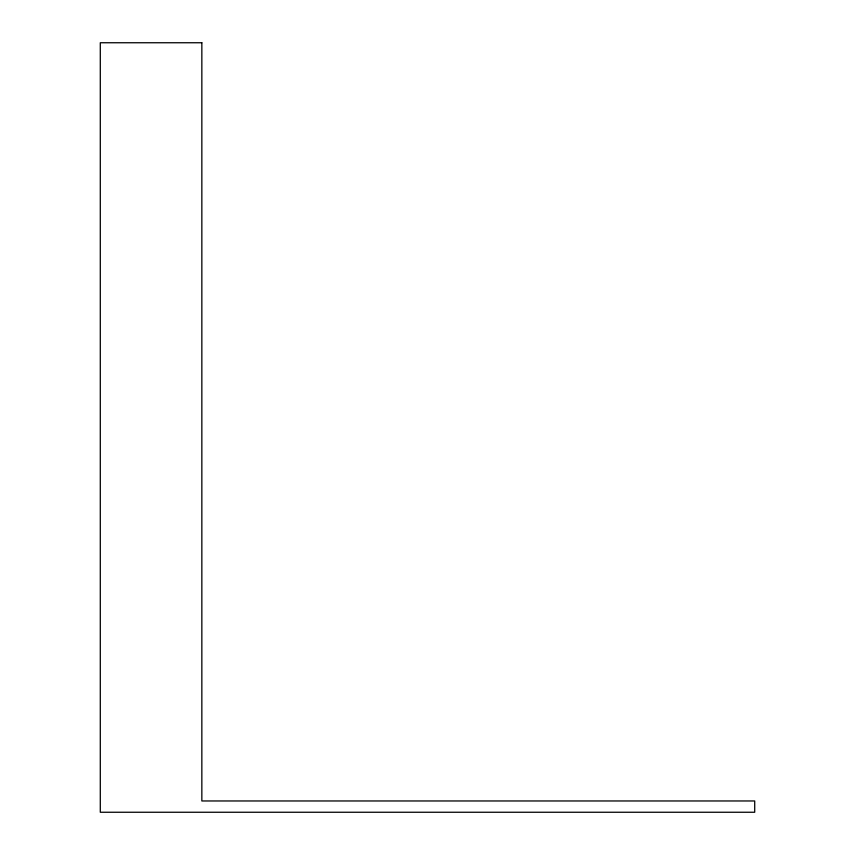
<?xml version="1.0" encoding="UTF-8"?>
<svg xmlns="http://www.w3.org/2000/svg" width="855" height="855" viewBox="0 0 855 855"><rect width="100%" height="100%" fill="white"/><g stroke="black" fill="none" stroke-linecap="round" stroke-linejoin="round"><path stroke-width="1.28" d="M201.844 42.75L100.292 42.75L100.292 812.25L754.709 812.25L754.709 800.964L201.844 800.964L201.844 42.75"/></g></svg>
